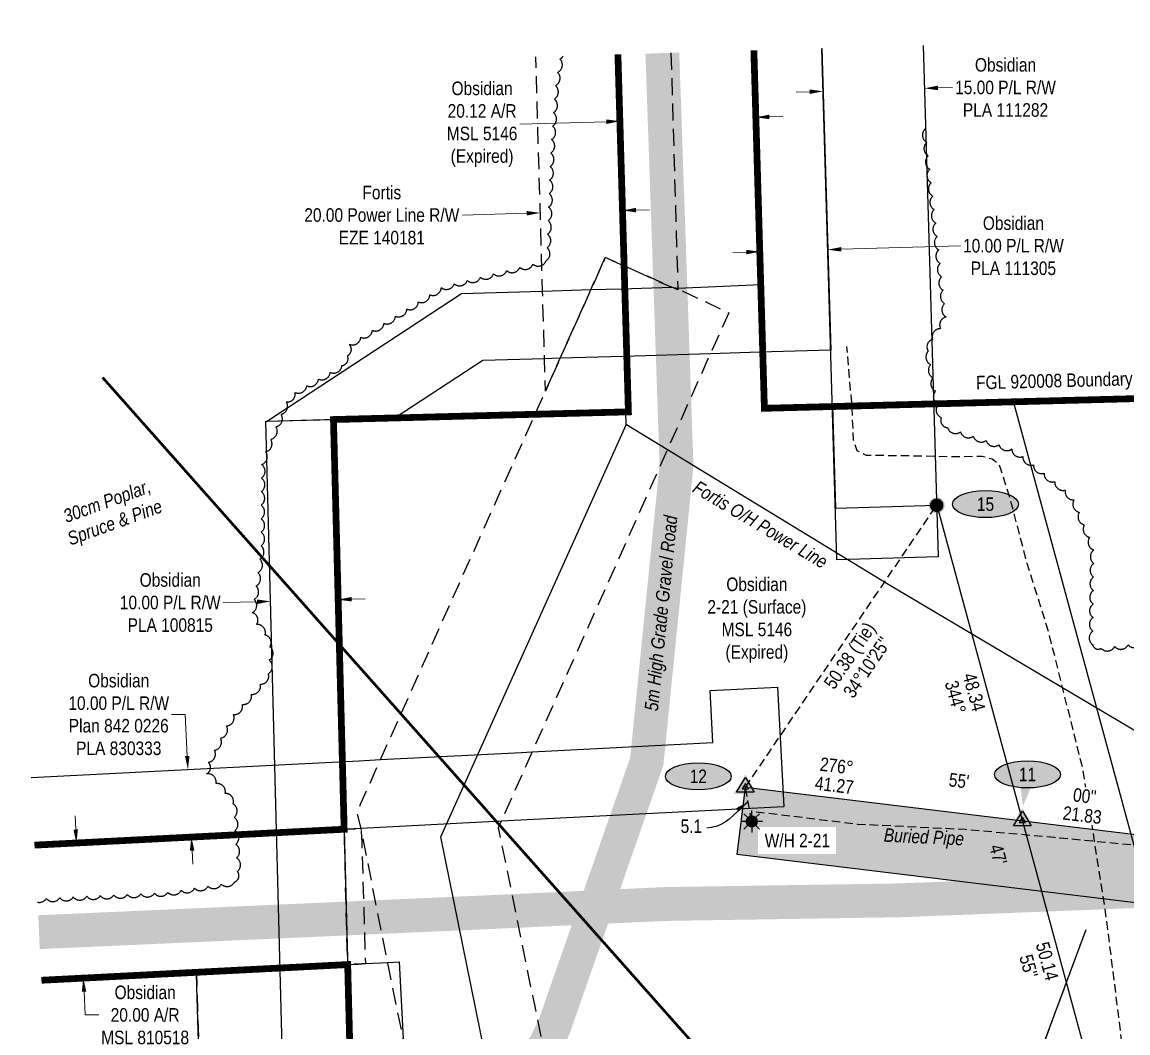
# Model space of a CAD drawing. Extents: x 628185 to 636081, y 5831999 to 5837154.
# Drawn here: x 634378 to 635196, y 5832540 to 5833287 of the extents above; entities that cross this region are included whole.
import ezdxf
from ezdxf.enums import TextEntityAlignment as Align

# ---------------------------------------------------------------- set-up
doc = ezdxf.new("R2010")
doc.units = 0
doc.header["$LTSCALE"] = 5
doc.header["$PDSIZE"] = 0.5
for name, pattern in [('0', [1, 1, 0]), ('CENTERLINEX3', [5, 2.5, -1, 0.5, -1]), ('DASHDOT2', [12.7, 6.35, -3.175, 0, -3.175]), ('foc-ACCESSROAD', [3.75, 2.5, -1.25]), ('foc-FLOWLINE', [3.75, 2.5, -1.25]), ('foc-TIELINE', [1.875, 1.25, -0.625]), ('foc-TOPO-ephemeral', [6.25, 3.125, -0.625, 0.625, -0.625, 0.625, -0.625]), ('UG_PIPE', [1.875, 1.25, -0.625])]:
    doc.linetypes.add(name, pattern=pattern)
doc.layers.get('Defpoints').update_dxf_attribs({"color": 9})
doc.layers.add('AS-FMA-T', color=7, linetype='Continuous', true_color=0x00b386)
for name, color, linetype in [('AS-PIPE-UG', 44, 'UG_PIPE'), ('AS-PIPE-UG-T', 44, 'Continuous'), ('AS-POWER', 104, 'foc-POWER'), ('AS-POWER-T', 104, 'Continuous'), ('AS-ROADS', 254, 'Continuous'), ('AS-WILDLIFE', 131, 'DASHDOT2'), ('C-AR', 13, 'foc-ACCESSROAD'), ('C-RW', 13, 'Continuous'), ('C-WS-S', 8, 'Continuous'), ('F-EZE', 190, 'foc-FLOWLINE'), ('F-RW', 190, 'Continuous'), ('L-BD', 7, 'Continuous'), ('L-BD1', 253, 'Continuous'), ('L-MON', 1, 'Continuous'), ('L-TIE', 7, 'foc-TIELINE'), ('P-ELEVATION', 7, 'Continuous'), ('P-PROPOSED', 10, 'Continuous'), ('P-PROPOSED-H', 21, 'Continuous'), ('P-STATION', 7, 'Continuous'), ('T-BUSH', 110, '0'), ('T-BUSH-T', 110, 'Continuous'), ('T-DRAW', 143, 'foc-TOPO-ephemeral'), ('T-TIE', 201, 'foc-TIELINE')]:
    doc.layers.add(name, color=color, linetype=linetype)
doc.layers.add('AS-TRAPPER BOUNDARY', color=7, linetype='CENTERLINEX3', true_color=0xb85c00, transparency=0.6)
for name, color, linetype, lineweight in [('C-AR-T', 13, 'Continuous', 9), ('C-RW-T', 13, 'Continuous', 9), ('C-WS-T', 13, 'Continuous', 9), ('F-EZE-T', 190, 'Continuous', 9), ('T-TEXT', 48, 'Continuous', 18), ('T-TIE-T', 201, 'Continuous', 18)]:
    doc.layers.add(name, color=color, linetype=linetype, lineweight=lineweight)
doc.styles.add('80', font='ARIALN.TTF', dxfattribs={"height": 10})
doc.styles.add('80CG', font='ARIALN.TTF', dxfattribs={"height": 10})
doc.styles.add('80L', font='ARIALN.TTF', dxfattribs={"height": 10})
doc.styles.add('80LS', font='ARIALNI.TTF', dxfattribs={"height": 10})
doc.styles.add('foc-LtypeFont', font='ARIALN.TTF', dxfattribs={"height": 7.35})
doc.linetypes.add('foc-POWER', pattern='A,6,-1,["P",foc-LtypeFont,S=0.2,R=0,X=-0.625,Y=-0.75],-1.24,4', length=12.24)
doc.linetypes.add('foc-TOPO-flowdirection-NOLINE', pattern='A,0,[">",foc-LtypeFont,S=0.3,R=0,X=0,Y=-0.945],-20,[">",foc-LtypeFont,S=0.3,R=0,X=0,Y=-0.945],0', length=20)
doc.dimstyles.new('Compass 5 000', dxfattribs={"dimscale": 5, "dimtxt": 9, "dimasz": 2, "dimexe": 0.2, "dimexo": 0.0625, "dimgap": 0.5, "dimtad": 0, "dimtih": 1, "dimtoh": 1, "dimzin": 0, "dimdsep": 46, "dimtxsty": '80CG', "dimcen": 0.1, "dimse1": 1, "dimse2": 1, "dimclrd": 256, "dimclrt": 256, "dimaunit": 1, "dimadec": 4, "dimazin": 0, "dimtfac": 0.06, "dimtofl": 0, "dimtmove": 0, "dimatfit": 1, "dimfxl": 0.2, "dimtolj": 1, "dimtzin": 0, "dimlwd": -1, "dimarcsym": 0})

# ---------------------------------------------------------------- blocks, each defined once
blk = doc.blocks.new('GAS')
h = blk.add_hatch(color=255)
h.dxf.hatch_style = 1
edge = h.paths.add_edge_path()
edge.add_arc((0, 0), 0.9, 0, 360)
for p, q in [((-0.81, 0), (-1.62, 0)), ((-0.57, 0.57), (-1.14, 1.14)), ((0, 0.81), (0, 1.62)), ((0.57, 0.57), (1.14, 1.14)), ((1.62, 0), (0.81, 0)), ((-0.57, -0.57), (-1.14, -1.14)), ((0, -0.81), (0, -1.62)), ((1.14, -1.14), (0.57, -0.57))]:
    blk.add_line(p, q)
blk.add_circle((0, 0), 0.8)
blk = doc.blocks.new('*D447')
at = {"layer": 'C-RW-T', "transparency": 16777216}
for p, q in [((635055.24, 5833238.41), (635066.07, 5833238.72)), ((634960.31, 5833235.62), (634950.31, 5833235.32))]:
    blk.add_line(p, q, dxfattribs=at)
for points in [[(634960.26, 5833237.28), (634960.35, 5833233.95), (634970.3, 5833235.91)], [(635055.19, 5833240.07), (635055.29, 5833236.74), (635045.24, 5833238.11)]]:
    blk.add_solid(points, dxfattribs=at)
at = {"layer": 'Defpoints', "color": 0, "transparency": 16777216}
for p in [(635045.24, 5833238.11), (634970.65, 5833223.96), (635045.59, 5833226.16)]:
    blk.add_point(p, dxfattribs=at)
at = {"layer": 'C-RW-T', "transparency": 16777216, "insert": (635105.15, 5833238.72), "char_height": 10, "attachment_point": 5, "style": '80CG'}
blk.add_mtext('\\A1;Obsidian\\P15.00 P/L R/W\\PPLA 111282', dxfattribs=at)
blk = doc.blocks.new('*D448')
at = {"layer": 'C-RW-T', "transparency": 16777216}
for p, q in [((634983.74, 5833119.16), (635071.91, 5833121.75)), ((634913.48, 5833117.09), (634903.49, 5833116.8))]:
    blk.add_line(p, q, dxfattribs=at)
for points in [[(634913.43, 5833118.76), (634913.53, 5833115.43), (634923.48, 5833117.38)], [(634983.69, 5833120.82), (634983.79, 5833117.49), (634973.74, 5833118.86)]]:
    blk.add_solid(points, dxfattribs=at)
at = {"layer": 'Defpoints', "color": 0, "transparency": 16777216}
for p in [(634923.46, 5833118.21), (634973.72, 5833119.68), (634973.74, 5833118.86)]:
    blk.add_point(p, dxfattribs=at)
at = {"layer": 'C-RW-T', "transparency": 16777216, "insert": (635110.99, 5833121.75), "char_height": 10, "attachment_point": 5, "style": '80CG'}
blk.add_mtext('\\A1;Obsidian\\P10.00 P/L R/W\\PPLA 111305', dxfattribs=at)
blk = doc.blocks.new('*D449')
at = {"layer": 'C-AR-T', "transparency": 16777216}
for p, q in [((634810.04, 5833213.46), (634746.07, 5833211.58)), ((634930.56, 5833217), (634940.55, 5833217.29))]:
    blk.add_line(p, q, dxfattribs=at)
for points in [[(634809.99, 5833215.13), (634810.09, 5833211.79), (634820.04, 5833213.75)], [(634930.51, 5833218.67), (634930.61, 5833215.33), (634920.56, 5833216.71)]]:
    blk.add_solid(points, dxfattribs=at)
at = {"layer": 'Defpoints', "color": 0, "transparency": 16777216}
for p in [(634820, 5833214.98), (634820.04, 5833213.75), (634920.53, 5833217.93)]:
    blk.add_point(p, dxfattribs=at)
at = {"layer": 'C-AR-T', "transparency": 16777216, "insert": (634718.16, 5833211.58), "char_height": 10, "attachment_point": 5, "style": '80CG'}
blk.add_mtext('\\A1;Obsidian\\P20.12 A/R\\PMSL 5146\\P(Expired)', dxfattribs=at)
blk = doc.blocks.new('*D450')
at = {"layer": 'Defpoints', "color": 0, "transparency": 16777216}
for p in [(634761.22, 5833146.07), (634761.3, 5833143.26), (634822.06, 5833145.02)]:
    blk.add_point(p, dxfattribs=at)
at = {"layer": 'F-EZE-T', "transparency": 16777216}
for p, q in [((634831.97, 5833148.12), (634841.97, 5833148.42)), ((634751.22, 5833145.78), (634703.61, 5833144.4))]:
    blk.add_line(p, q, dxfattribs=at)
for points in [[(634751.17, 5833147.45), (634751.27, 5833144.11), (634761.22, 5833146.07)], [(634831.92, 5833149.79), (634832.02, 5833146.46), (634821.98, 5833147.83)]]:
    blk.add_solid(points, dxfattribs=at)
at = {"layer": 'F-EZE-T', "transparency": 16777216, "insert": (634644.02, 5833144.4), "char_height": 10, "attachment_point": 5, "style": '80CG'}
blk.add_mtext('\\A1;Fortis\\P20.00 Power Line R/W\\PEZE 140181', dxfattribs=at)
blk = doc.blocks.new('*D452')
at = {"layer": 'C-RW-T', "transparency": 16777216}
for p, q in [((634621.76, 5832860.53), (634631.75, 5832860.79)), ((634551.8, 5832858.71), (634526.7, 5832858.05))]:
    blk.add_line(p, q, dxfattribs=at)
for points in [[(634551.75, 5832860.37), (634551.84, 5832857.04), (634561.79, 5832858.97)], [(634621.71, 5832862.2), (634621.8, 5832858.86), (634611.76, 5832860.27)]]:
    blk.add_solid(points, dxfattribs=at)
at = {"layer": 'Defpoints', "color": 0, "transparency": 16777216}
for p in [(634561.18, 5832882.61), (634611.14, 5832883.91), (634561.79, 5832858.97)]:
    blk.add_point(p, dxfattribs=at)
at = {"layer": 'C-RW-T', "transparency": 16777216, "insert": (634487.61, 5832858.05), "char_height": 10, "attachment_point": 5, "style": '80CG'}
blk.add_mtext('\\A1;Obsidian\\P10.00 P/L R/W\\PPLA 100815', dxfattribs=at)
blk = doc.blocks.new('*D453')
at = {"layer": 'C-RW-T', "transparency": 16777216}
for p, q in [((634498.62, 5832775.34), (634488.62, 5832775.34)), ((634500.19, 5832744.68), (634498.62, 5832775.34)), ((634503.78, 5832674.78), (634504.29, 5832664.8))]:
    blk.add_line(p, q, dxfattribs=at)
for points in [[(634501.86, 5832744.76), (634498.53, 5832744.59), (634500.7, 5832734.69)], [(634505.44, 5832674.87), (634502.11, 5832674.7), (634503.26, 5832684.77)]]:
    blk.add_solid(points, dxfattribs=at)
at = {"layer": 'Defpoints', "color": 0, "transparency": 16777216}
for p in [(634481.05, 5832733.68), (634500.7, 5832734.69), (634483.61, 5832683.76)]:
    blk.add_point(p, dxfattribs=at)
at = {"layer": 'C-RW-T', "transparency": 16777216, "insert": (634449.53, 5832775.34), "char_height": 10, "attachment_point": 5, "style": '80CG'}
blk.add_mtext('\\A1;\\A1;Obsidian\\P10.00 P/L R/W\\PPlan 842 0226\\PPLA 830333', dxfattribs=at)
blk = doc.blocks.new('*D454')
at = {"layer": 'C-AR-T', "transparency": 16777216}
for p, q in [((634417.72, 5832690.4), (634417.21, 5832700.39)), ((634423.86, 5832570.57), (634424.75, 5832553.3)), ((634424.75, 5832553.3), (634434.75, 5832553.3))]:
    blk.add_line(p, q, dxfattribs=at)
for points in [[(634419.38, 5832690.48), (634416.05, 5832690.31), (634418.23, 5832680.41)], [(634425.53, 5832570.66), (634422.2, 5832570.48), (634423.35, 5832580.56)]]:
    blk.add_solid(points, dxfattribs=at)
at = {"layer": 'Defpoints', "color": 0, "transparency": 16777216}
for p in [(634461.85, 5832682.65), (634466.97, 5832582.79), (634423.35, 5832580.56)]:
    blk.add_point(p, dxfattribs=at)
at = {"layer": 'C-AR-T', "transparency": 16777216, "insert": (634469.05, 5832553.3), "char_height": 10, "attachment_point": 5, "style": '80CG'}
blk.add_mtext('\\A1;Obsidian\\P20.00 A/R\\PMSL 810518', dxfattribs=at)
blk = doc.blocks.new('fdia')
at = {"color": 255, "const_width": 1}
blk.add_lwpolyline([(-0.5, 0, 1), (0.5, 0, 1)], format="xyb", close=True, dxfattribs=at)
blk = doc.blocks.new('Fdiaa')
blk.add_blockref('fdia', (0, 0))
blk = doc.blocks.new('fdib')
at = {"color": 1, "const_width": 1.6}
blk.add_lwpolyline([(-0.4, 0, 1), (0.4, 0, 1)], format="xyb", close=True, dxfattribs=at)
at = {"color": 1}
blk.add_circle((0, 0), 0.8, dxfattribs=at)
blk = doc.blocks.new('Fdibb')
blk.add_blockref('fdib', (0, 0))
blk = doc.blocks.new('fdicc')
for name in ['Fdibb', 'Fdiaa']:
    blk.add_blockref(name, (0, 0))
blk = doc.blocks.new('FDI')
blk.add_blockref('fdicc', (0, 0))
blk = doc.blocks.new('*U474')
at = {"layer": 'P-ELEVATION'}
h = blk.add_hatch(color=111, dxfattribs=at)
h.dxf.hatch_style = 1
edge = h.paths.add_edge_path()
edge.add_ellipse((0, 0), major_axis=(-24.38, 0), ratio=0.410256, start_angle=0, end_angle=360)
at = {"layer": 'P-ELEVATION', "color": 7, "flags": 128}
blk.add_lwpolyline([(0, 0, 12.5, 0, 0), (-3.52, -23.8, 0, 0, 0)], format="xyseb", dxfattribs=at)
at = {"layer": 'P-ELEVATION', "color": 7}
blk.add_ellipse((0, 0), major_axis=(-24.38, 0), ratio=0.410256, dxfattribs=at)
at = {"layer": 'P-ELEVATION', "style": '80'}
blk.add_attdef('ELEVATION', text='', height=10, dxfattribs=at).set_placement((0, 0), align=Align.MIDDLE_CENTER)
blk = doc.blocks.new('*U475')
at = {"layer": 'P-ELEVATION'}
h = blk.add_hatch(color=111, dxfattribs=at)
h.dxf.hatch_style = 1
edge = h.paths.add_edge_path()
edge.add_ellipse((0, 0), major_axis=(-24.38, 0), ratio=0.410256, start_angle=0, end_angle=360)
at = {"layer": 'P-ELEVATION', "color": 7, "flags": 128}
blk.add_lwpolyline([(0, 0, 12.5, 0, 0), (13.96, -0.65, 0, 0, 0)], format="xyseb", dxfattribs=at)
at = {"layer": 'P-ELEVATION', "color": 7}
blk.add_ellipse((0, 0), major_axis=(-24.38, 0), ratio=0.410256, dxfattribs=at)
at = {"layer": 'P-ELEVATION', "style": '80'}
blk.add_attdef('ELEVATION', text='', height=10, dxfattribs=at).set_placement((0, 0), align=Align.MIDDLE_CENTER)
blk = doc.blocks.new('TRIA')
blk.add_hatch(color=255).paths.add_polyline_path([(-0.04, 1.52), (-1.47, -0.87), (1.39, -0.87)])
blk = doc.blocks.new('Hybrid_EC')
at = {"color": 251}
for points in [[(-1.3, -0.74), (0, 1.42), (1.3, -0.74)], [(0.47, -0.26), (0, 0.53), (-0.47, -0.26)]]:
    blk.add_lwpolyline(points, close=True, dxfattribs=at)
at = {"layer": 'Defpoints'}
blk.add_circle((0, 0), 0.05, dxfattribs=at)
at = {"xscale": 1.2, "yscale": 1.2, "zscale": 1.2}
blk.add_blockref('TRIA', (0.05, 0.06), dxfattribs=at)

msp = doc.modelspace()

# ---------------------------------------------------------------- hatches: boundary and pattern name
at = {"layer": 'P-PROPOSED-H'}
h = msp.add_hatch(color=256, dxfattribs=at)
h.dxf.hatch_style = 1
h.paths.add_polyline_path([(635805.016, 5832579.878), (635666.387, 5832646.87), (635223.688, 5832633.583), (634906.841, 5832672.02), (634912.861, 5832721.638), (635225.961, 5832683.656), (635677.118, 5832697.197), (635826.764, 5832624.881)])

# ---------------------------------------------------------------- linework, layer by layer
at = {"layer": 'AS-PIPE-UG', "flags": 128}
for points in [[(635744.915, 5832455.51), (635737.064, 5832459.282), (635654.139, 5832489.982), (635619.839, 5832498.262), (635531.104, 5832503.262), (635337.294, 5832497.737), (635257.359, 5832495.842), (635218.384, 5832496.647), (635194.579, 5832500.792), (635191.739, 5832508.822), (635191.709, 5832527.842), (635188.599, 5832554.257), (635179.439, 5832627.407), (635167.854, 5832701.842), (635162.059, 5832736.392), (635137.214, 5832835.802), (635121.199, 5832886.987), (635108.609, 5832934.697), (635100.689, 5832960.112), (635095.264, 5832963.962), (635087.774, 5832966.137), (635070.279, 5832965.742), (635028.809, 5832966.542), (635002.379, 5832966.792), (634995.584, 5832970.302), (634992.789, 5832977.997), (634991.749, 5833001.827), (634987.954, 5833047.387)], [(634920.855, 5832703.561), (634995.79, 5832694.396), (635075.335, 5832690.586), (635141.205, 5832684.651), (635200.56, 5832678.936), (635269.79, 5832679.501), (635352.36, 5832680.761), (635447.305, 5832682.246), (635522.57, 5832683.136), (635574.505, 5832682.526), (635626.805, 5832680.941), (635663.74, 5832676.751), (635708.49, 5832668.431), (635750.58, 5832654.156), (635793.07, 5832635.441), (635824.796, 5832620.81)]]:
    msp.add_lwpolyline(points, dxfattribs=at)
at = {"layer": 'AS-POWER', "flags": 128}
for points in [[(634562.509, 5832176.925), (634751.934, 5832368.327), (634687.729, 5832684.992), (634824.584, 5832989.427), (634817.828, 5833263.159)], [(634824.879, 5832989.572), (635017.754, 5832872.232), (635296.814, 5832706.557), (635775.884, 5832560.677), (635791.908, 5832552.753)]]:
    msp.add_lwpolyline(points, dxfattribs=at)
at = {"layer": 'AS-ROADS', "const_width": 25, "flags": 128}
for points in [[(634539.974, 5832199.273), (634563.039, 5832222.867), (634676.489, 5832359.492), (634771.084, 5832543.607), (634839.959, 5832740.747), (634861.914, 5832959.407), (634851.45, 5833264.147)], [(635809.009, 5832588.14), (635711.159, 5832626.402), (635560.959, 5832649.662), (635419.114, 5832651.412), (635230.944, 5832645.987), (635026.869, 5832638.032), (634853.709, 5832635.327), (634726.689, 5832629.442), (634390.597, 5832614.503)]]:
    msp.add_lwpolyline(points, dxfattribs=at)
at = {"layer": 'AS-TRAPPER BOUNDARY', "color": 114, "true_color": 0x008f47, "const_width": 4.998, "flags": 128}
for points in [[(634818.587, 5833263.181), (634826.347, 5832999.027), (634608.292, 5832993.345), (634616.182, 5832690.547), (634612.235, 5832690.363), (634578.955, 5832688.656), (634387.298, 5832678.829)], [(635826.764, 5832624.881), (635677.118, 5832697.197), (635225.961, 5832683.656), (635217.479, 5833009.217), (634926.88, 5833001.646), (634919.109, 5833266.135)], [(634392.42, 5832578.962), (634433.431, 5832581.066), (634506.992, 5832584.838), (634581.955, 5832588.683), (634618.786, 5832590.571), (634624.164, 5832384.159), (635233.35, 5832400.031), (635229.929, 5832531.358), (635644.41, 5832543.799), (635760.476, 5832487.71)]]:
    msp.add_lwpolyline(points, dxfattribs=at)
at = {"layer": 'AS-WILDLIFE', "const_width": 2, "flags": 128}
msp.add_lwpolyline([(634437.562, 5833024.448), (634761.79, 5832659.065), (634922.729, 5832477.697), (635176.235, 5832192.011)], dxfattribs=at)
at = {"layer": 'C-AR', "flags": 128}
for points in [[(634919.109, 5833266.135), (634925.662, 5833043.091), (634926.88, 5833001.646), (635217.479, 5833009.217), (635233.35, 5832400.031), (634624.164, 5832384.159), (634608.292, 5832993.345), (634826.347, 5832999.027), (634818.587, 5833263.181)], [(634387.298, 5832678.826), (634578.955, 5832688.652), (634612.235, 5832690.359), (634628.772, 5832691.146), (634629.217, 5832680.872), (634631.903, 5832591.242), (634626.623, 5832590.972), (634581.954, 5832588.687), (634506.992, 5832584.846), (634433.431, 5832581.074), (634392.419, 5832578.969)], [(634392.419, 5832578.966), (634433.431, 5832581.07), (634506.992, 5832584.842), (634507.322, 5832573.986), (634509.244, 5832509.895), (634510.006, 5832484.514), (634511.498, 5832434.779), (634512.719, 5832394.041), (634503.09, 5832384.329), (634428.852, 5832309.467)]]:
    msp.add_lwpolyline(points, dxfattribs=at)
at = {"layer": 'C-RW'}
for points in [[(635044.312, 5833269.813), (635055.414, 5832891.962), (634980.471, 5832889.76), (634969.37, 5833267.612)], [(634969.37, 5833267.612), (634975.923, 5833044.592), (634923.297, 5833043.021), (634886.932, 5833041.932), (634822.76, 5833040.012), (634775.889, 5833038.609), (634764.347, 5833038.263), (634718.604, 5833036.967), (634653.921, 5832994.534), (634558.754, 5832991.882), (634702.951, 5833086.476), (634762.895, 5833088.273), (634798.608, 5833089.341), (634821.26, 5833090.02), (634858.359, 5833091.133), (634862.866, 5833090.383), (634924.193, 5833093.099), (634919.109, 5833266.135)], [(634482.14, 5832256.623), (634575.046, 5832350.312), (634558.326, 5832992.044), (634608.292, 5832993.345), (634625.574, 5832330.034), (634537.982, 5832241.39), (634517.937, 5832221.125)], [(634384.738, 5832728.745), (634577.459, 5832738.628), (634627.409, 5832741.19), (634635.137, 5832741.588), (634643.056, 5832741.992), (634747.31, 5832747.339), (634755.186, 5832747.741), (634888.739, 5832754.594), (634886.759, 5832793.122), (634936.677, 5832795.687), (634941.221, 5832707.237), (634732.247, 5832696.515), (634628.772, 5832691.146), (634612.235, 5832690.359), (634578.955, 5832688.652), (634387.298, 5832678.826)]]:
    msp.add_lwpolyline(points, dxfattribs=at)
at = {"layer": 'C-RW', "flags": 128}
msp.add_lwpolyline([(635760.476, 5832487.71), (635644.41, 5832543.799), (635240.212, 5832531.667), (635111.158, 5833006.632), (634977.153, 5833002.714), (634979.355, 5832927.772), (635054.297, 5832929.963), (635183.364, 5832454.952), (635628.314, 5832468.307), (635727.854, 5832420.204)], dxfattribs=at)
at = {"layer": 'F-EZE', "flags": 128}
for points in [[(634857.81, 5833264.334), (634862.838, 5833091.266), (634862.902, 5833089.096), (634858.359, 5833091.133), (634820.721, 5833107.986), (634809.257, 5833113.121), (634798.608, 5833089.341), (634775.889, 5833038.609), (634765.041, 5833014.385), (634764.347, 5833038.263), (634762.895, 5833088.273), (634757.866, 5833261.398)], [(634517.92, 5832221.142), (634537.97, 5832241.422), (634630.666, 5832335.184), (634639.37, 5832343.984), (634681.842, 5832389.172), (634688.312, 5832396.028), (634659.845, 5832535.838), (634648.39, 5832592.088), (634628.666, 5832691.158), (634625.742, 5832703.33), (634628.368, 5832709.194), (634643.054, 5832741.996), (634759.206, 5833001.357), (634765.041, 5833014.385), (634775.889, 5833038.609), (634798.608, 5833089.341), (634809.257, 5833113.121), (634820.721, 5833107.986), (634858.359, 5833091.133), (634862.879, 5833089.895), (634900.509, 5833072.256), (634886.932, 5833041.932), (634755.186, 5832747.741), (634732.247, 5832696.515), (634730.129, 5832691.788), (634791.082, 5832392.446), (634796.942, 5832363.65), (634587.93, 5832151.717)]]:
    msp.add_lwpolyline(points, dxfattribs=at)
at = {"layer": 'F-RW'}
msp.add_lwpolyline([(634428.851, 5832309.467), (634512.719, 5832394.041), (634511.498, 5832434.779), (634509.244, 5832509.895), (634507.322, 5832573.986), (634506.992, 5832584.846), (634581.954, 5832588.687), (634626.623, 5832590.972), (634631.903, 5832591.242), (634648.39, 5832592.088), (634656.938, 5832592.526), (634659.845, 5832535.838), (634664.623, 5832442.634), (634657.013, 5832442.241), (634636.405, 5832441.182), (634586.462, 5832438.621), (634586.79, 5832427.723), (634588.701, 5832364.083), (634482.14, 5832256.623)], dxfattribs=at)
at = {"layer": 'L-TIE', "flags": 128}
msp.add_lwpolyline([(634912.861, 5832721.638), (635054.297, 5832929.963)], dxfattribs=at)
at = {"layer": 'P-PROPOSED'}
msp.add_lwpolyline([(635805.016, 5832579.878), (635666.387, 5832646.87), (635223.688, 5832633.583), (634906.841, 5832672.02), (634912.861, 5832721.638), (635225.961, 5832683.656), (635677.118, 5832697.197), (635826.764, 5832624.881)], dxfattribs=at)
at = {"layer": 'T-BUSH', "flags": 128}
for points in [[(634389.461, 5832636.65, 0.3192289), (634395.978, 5832639.393, 0.5205671), (634405.959, 5832639.957, 0.5205671), (634415.94, 5832640.521, 0.5205671), (634425.92, 5832641.085, 0.5205671), (634435.907, 5832641.533, 0.5205671), (634445.894, 5832641.973, 0.5205671), (634455.881, 5832642.413, 0.5205671), (634465.868, 5832642.853, 0.5205671), (634475.855, 5832643.293, 0.5205671), (634485.824, 5832643.913, 0.5205671), (634495.701, 5832645.455, 0.5205671), (634505.577, 5832646.997, 0.5205671), (634515.454, 5832648.539, 0.5205671), (634525.331, 5832650.081, 0.5205671), (634535.208, 5832651.623, 0.5205671), (634537.27, 5832659.439, 0.5205671), (634536.641, 5832669.416, 0.5205671), (634536.011, 5832679.393, 0.5205671), (634535.382, 5832689.37, 0.5205671), (634534.752, 5832699.346, 0.5205671), (634534.123, 5832709.323, 0.5205671), (634528.276, 5832717.029, 0.5205671), (634521.402, 5832724.287, 0.5205671), (634514.528, 5832731.545, 0.5205671), (634515.796, 5832740.011, 0.5205671), (634520.268, 5832748.951, 0.5205671), (634524.74, 5832757.892, 0.5205671), (634529.212, 5832766.832, 0.5205671), (634534.268, 5832775.376, 0.5205671), (634540.927, 5832782.832, 0.5205671), (634547.586, 5832790.288, 0.5205671), (634554.246, 5832797.743, 0.5205671), (634560.182, 5832805.499, 0.5205671), (634560.754, 5832815.479, 0.5205671), (634561.326, 5832825.459, 0.5205671), (634557.744, 5832834.116, 0.5205671), (634551.506, 5832841.928, 0.5205671), (634548.216, 5832850.543, 0.5205671), (634549.626, 5832860.439, 0.5205671), (634551.036, 5832870.336, 0.5205671), (634552.446, 5832880.232, 0.5205671), (634553.857, 5832890.129, 0.5205671), (634554.761, 5832900.062, 0.5205671), (634554.777, 5832910.058, 0.5205671), (634554.793, 5832920.055, 0.5205671), (634554.809, 5832930.052, 0.5205671), (634554.906, 5832940.048, 0.5205671), (634555.051, 5832950.043, 0.5205671), (634555.195, 5832960.039, 0.5205671), (634558.062, 5832969.47, 0.5205671), (634561.905, 5832978.698, 0.5205671), (634565.748, 5832987.926, 0.5205671), (634569.592, 5832997.155, 0.5205671), (634573.435, 5833006.383, 0.5205671), (634579.855, 5833013.34, 0.5205671), (634588.528, 5833018.311, 0.5205671), (634597.201, 5833023.283, 0.5205671), (634605.873, 5833028.254, 0.5205671), (634614.546, 5833033.226, 0.5205671), (634618.559, 5833040.428, 0.5205671), (634619.888, 5833048.952, 0.5205671), (634628.453, 5833054.107, 0.5205671), (634637.018, 5833059.262, 0.5205671), (634645.582, 5833064.418, 0.5205671), (634654.073, 5833069.694, 0.5205671), (634662.564, 5833074.97, 0.5205671), (634671.054, 5833080.246, 0.5205671), (634679.545, 5833085.522, 0.5205671), (634688.036, 5833090.799, 0.5205671), (634697.55, 5833093.658, 0.5205671), (634707.248, 5833096.083, 0.5205671), (634716.946, 5833098.508, 0.5205671), (634726.644, 5833100.933, 0.5205671), (634736.342, 5833103.359, 0.5205671), (634746.04, 5833105.784, 0.5205671), (634755.738, 5833108.209, 0.5205671), (634765.436, 5833110.634, 0.5205671), (634766.174, 5833120.336, 0.5205671), (634766.559, 5833130.326, 0.5205671), (634766.944, 5833140.315, 0.5205671), (634767.329, 5833150.304, 0.5205671), (634767.714, 5833160.293, 0.5205671), (634768.099, 5833170.282, 0.5205671), (634768.484, 5833180.272, 0.5205671), (634768.924, 5833190.258, 0.5205671), (634769.589, 5833200.232, 0.5205671), (634770.254, 5833210.207, 0.5205671), (634770.92, 5833220.181, 0.5205671), (634771.585, 5833230.156, 0.5205671), (634772.331, 5833240.12, 0.5205671), (634774.024, 5833249.973, 0.5205671), (634775.717, 5833259.825, 0.138179), (634778.215, 5833261.995, 0.138179)], [(635045.829, 5833208.133, 0.520567), (635046.931, 5833198.197, 0.5205671), (635048.032, 5833188.261, 0.5205671), (635049.133, 5833178.325, 0.5205671), (635050.234, 5833168.389, 0.5205671), (635051.335, 5833158.454, 0.5205671), (635052.436, 5833148.518, 0.5205671), (635053.537, 5833138.582, 0.5205671), (635054.638, 5833128.646, 0.5205671), (635055.739, 5833118.711, 0.5205671), (635056.841, 5833108.775, 0.5205671), (635057.942, 5833098.839, 0.5205671), (635059.043, 5833088.903, 0.5205671), (635060.144, 5833078.967, 0.5205671), (635061.245, 5833069.032, 0.5205671), (635057.208, 5833060.503, 0.5205671), (635051.199, 5833052.514, 0.5205671), (635048.048, 5833043.852, 0.5205671), (635049.858, 5833034.02, 0.5205671), (635051.668, 5833024.189, 0.5205671), (635053.478, 5833014.358, 0.5205671), (635055.422, 5833004.554, 0.5205671), (635057.635, 5832994.805, 0.5205671), (635062.37, 5832987.343, 0.5205671), (635071.855, 5832984.185, 0.5205671), (635081.339, 5832981.026, 0.5205671), (635090.824, 5832977.868, 0.5205671), (635100.308, 5832974.71, 0.5205671), (635109.793, 5832971.552, 0.5205671), (635117.981, 5832965.99, 0.5205671), (635125.831, 5832959.8, 0.5205671), (635133.681, 5832953.611, 0.5205671), (635141.531, 5832947.421, 0.5205671), (635149.381, 5832941.231, 0.5205671), (635155.896, 5832934.033, 0.5205671), (635159.706, 5832924.791, 0.5205671), (635163.516, 5832915.549, 0.5205671), (635167.326, 5832906.307, 0.5205671), (635170.54, 5832896.951, 0.5205671), (635170.4, 5832886.955, 0.5205671), (635170.26, 5832876.96, 0.5205671), (635170.12, 5832866.964, 0.5205671), (635169.98, 5832856.969, 0.5205671), (635169.84, 5832846.973, 0.5205671), (635169.7, 5832836.977, 0.5205671), (635169.56, 5832826.982, 0.5205671), (635175.925, 5832824.263, 0.5205671), (635185.842, 5832825.519, 0.5205671), (635195.76, 5832826.775, 0.5205671), (635205.677, 5832828.031, 0.5205671), (635213.803, 5832825.114, 0.5205671), (635219.719, 5832817.057, 0.5205671), (635225.636, 5832809, 0.5205671), (635231.553, 5832800.942, 0.5205671), (635237.47, 5832792.885, 0.5205671), (635243.387, 5832784.827, 0.5205671), (635249.304, 5832776.77, 0.5205671), (635257.769, 5832772.303, 0.5205671), (635267.328, 5832769.379, 0.5205671), (635276.888, 5832766.455, 0.5205671), (635286.447, 5832763.53, 0.5205671), (635296.006, 5832760.606, 0.5205671), (635305.566, 5832757.682, 0.5205671), (635315.125, 5832754.757, 0.5205671), (635324.684, 5832751.833, 0.5205671), (635334.244, 5832748.909, 0.5205671), (635343.803, 5832745.984, 0.5205671), (635353.362, 5832743.06, 0.5205671), (635359.499, 5832735.524, 0.5205671), (635365.066, 5832727.222, 0.5205671), (635370.634, 5832718.919, 0.5205671), (635378.146, 5832714.041, 0.5205671), (635388.129, 5832713.513, 0.5205671), (635398.111, 5832712.986, 0.5205671), (635408.094, 5832712.459, 0.5205671), (635418.077, 5832711.931, 0.5205671), (635428.059, 5832711.404, 0.5205671), (635438.042, 5832710.877, 0.5205671), (635448.025, 5832710.349, 0.5205671), (635458.007, 5832709.822, 0.5205671), (635467.99, 5832709.295, 0.5205671), (635477.973, 5832708.768, 0.5205671), (635487.955, 5832708.24, 0.5205671), (635497.938, 5832707.713, 0.5205671), (635503.745, 5832700.109, 0.5205671), (635509.033, 5832691.626, 0.5205671), (635514.647, 5832683.684, 0.5205671), (635524.618, 5832682.967, 0.5205671), (635534.589, 5832682.251, 0.5205671), (635544.56, 5832681.534, 0.5205671), (635554.531, 5832680.818, 0.5205671), (635564.502, 5832680.101, 0.5205671), (635574.473, 5832679.385, 0.5205671), (635584.443, 5832678.668, 0.5205671), (635594.414, 5832677.951, 0.5205671), (635604.369, 5832677.085, 0.5205671), (635614.267, 5832675.68, 0.5205671), (635624.164, 5832674.275, 0.5205671), (635634.061, 5832672.87, 0.5205671), (635643.959, 5832671.465, 0.5205671), (635653.856, 5832670.06, 0.5205671), (635663.754, 5832668.655, 0.5205671), (635673.644, 5832667.211, 0.5205671), (635683.42, 5832665.125, 0.5205671), (635693.197, 5832663.038, 0.5205671), (635702.973, 5832660.951, 0.5205671), (635712.75, 5832658.865, 0.5205671), (635722.526, 5832656.778, 0.5205671), (635732.302, 5832654.692, 0.5205671), (635741.649, 5832651.207, 0.5205671), (635750.91, 5832647.443, 0.5205671), (635760.171, 5832643.68, 0.5205671), (635769.432, 5832639.916, 0.5205671), (635778.693, 5832636.153, 0.5205671), (635787.954, 5832632.389, 0.5205671), (635797.047, 5832628.262, 0.5205671), (635805.897, 5832623.614, 0.5205671), (635814.748, 5832618.967, 0.4030605), (635821.343, 5832613.664, 0.4030605)]]:
    msp.add_lwpolyline(points, format="xyb", dxfattribs=at)
at = {"layer": 'T-DRAW', "flags": 128}
msp.add_lwpolyline([(635110.419, 5832470.137), (635164.744, 5832616.447)], dxfattribs=at)
at = {"layer": 'T-DRAW', "linetype": 'foc-TOPO-flowdirection-NOLINE', "flags": 128}
msp.add_lwpolyline([(635110.419, 5832470.137), (635164.744, 5832616.447)], dxfattribs=at)
at = {"layer": 'T-TIE', "flags": 128}
msp.add_lwpolyline([(634917.499, 5832696.332), (634912.861, 5832721.638)], dxfattribs=at)

# ---------------------------------------------------------------- block references
at = {"layer": 'L-MON'}
for name, p, xscale, yscale, zscale in [('FDI', (635054.297, 5832929.963), 4.998267050000045, 4.998267050000045, 4.998267050000045), ('Hybrid_EC', (634912.861, 5832721.638), 4.998267050000021, 4.998267050000021, 4.998267050000021), ('Hybrid_EC', (635117.652, 5832696.795), 4.998267050000021, 4.998267050000021, 4.998267050000021)]:
    msp.add_blockref(name, p, dxfattribs=dict(at, xscale=xscale, yscale=yscale, zscale=zscale))
at = {"layer": 'P-STATION', "xscale": 0.999964169549351, "yscale": 0.999964169549351, "zscale": 0.999964169549351}
for p, values in [((635090.367, 5832930.831), {'ELEVATION': '15'}), ((634878.025, 5832729.659), {'ELEVATION': '12'})]:
    msp.add_blockref('*U475', p, dxfattribs=at).add_auto_attribs(values)

# ---------------------------------------------------------------- texts
at = {"layer": 'AS-FMA-T', "style": '80L'}
msp.add_text('FGL 920008 Boundary', height=9.99076, rotation=1.492445, dxfattribs=at).set_placement((635083.482, 5833015.594))
at = {"layer": 'AS-PIPE-UG-T', "insert": (635015.222, 5832691.389), "char_height": 9.99673, "attachment_point": 1, "rotation": 357.257776, "style": '80L'}
msp.add_mtext_dynamic_manual_height_columns('\\pi0.29888;{\\fArial Narrow|b0|i1|c0|p34;Buried Pipe}', width=59.01655, gutter_width=49.984, heights=[0], dxfattribs=at)
at = {"layer": 'L-BD', "style": '80L'}
for s, height, rotation, p in [('50.38 (Tie)', 9.99653, 55.8265, (634990.9, 5832818.256)), ("34°10'25''", 9.9965, 55.8265, (635002.685, 5832810.255)), ('48.34', 9.9966, 285.201, (635081.95, 5832791.916)), ('344°', 9.9966, 285.201, (635068.203, 5832788.181)), ("47'", 9.9966, 285.201, (635099.797, 5832671.906)), ('50.14', 9.9966, 285.201, (635135.986, 5832593.045)), ("55''", 9.9966, 285.201, (635122.239, 5832589.31))]:
    msp.add_text(s, height=height, rotation=rotation, dxfattribs=at).set_placement(p, align=Align.MIDDLE)
at = {"layer": 'L-BD1', "style": '80L'}
for s, p in [('276°', (634980.349, 5832737.367)), ('41.27', (634978.633, 5832723.226)), ("55'", (635070.757, 5832726.4))]:
    msp.add_text(s, height=9.9965, rotation=353.0832, dxfattribs=at).set_placement(p, align=Align.MIDDLE)
at = {"layer": 'T-BUSH-T', "insert": (634439.151, 5832937.772), "char_height": 10, "width": 73.04679, "attachment_point": 2, "rotation": 20, "style": '80LS'}
msp.add_mtext('30cm Poplar,\\PSpruce & Pine', dxfattribs=at)
at = {"layer": 'T-TEXT', "insert": (634845.43, 5832850.762), "char_height": 9.9966, "width": 145.78716, "attachment_point": 2, "rotation": 84.266318, "style": '80LS'}
msp.add_mtext('5m High Grade Gravel Road', dxfattribs=at)
at = {"layer": 'T-TIE-T', "style": '80L'}
msp.add_text('5.1', height=9.9966, dxfattribs=at).set_placement((634872.909, 5832692.779), align=Align.MIDDLE)

# ---------------------------------------------------------------- dimensions: what is measured, and where the dimension line sits
at = {"layer": 'C-AR-T'}
for base, p1, p2, angle, text, picture, middle in [((634820.039, 5833213.753), (634920.525, 5833217.932), (634820.003, 5833214.979), 181.682866, 'Obsidian\\P20.12 A/R\\PMSL 5146\\P(Expired)', '*D449', (634718.161, 5833211.58)), ((634423.351, 5832580.557), (634461.849, 5832682.648), (634466.969, 5832582.793), 272.935208, 'Obsidian\\P20.00 A/R\\PMSL 810518', '*D454', (634469.045, 5832553.302))]:
    dim = msp.add_linear_dim(base=base, p1=p1, p2=p2, angle=angle, text=text, dimstyle='Compass 5 000', dxfattribs=at)
    dim.commit()
    dim.dimension.update_dxf_attribs({"geometry": picture, "text_midpoint": middle, "dimtype": 161})
at = {"layer": 'C-RW-T'}
for base, p1, p2, angle, text, picture, middle in [((635045.244, 5833238.113), (634970.653, 5833223.962), (635045.595, 5833226.163), 1.682866, 'Obsidian\\P15.00 P/L R/W\\PPLA 111282', '*D447', (635105.153, 5833238.725)), ((634973.74, 5833118.861), (634923.455, 5833118.206), (634973.716, 5833119.683), 1.682866, 'Obsidian\\P10.00 P/L R/W\\PPLA 111305', '*D448', (635110.993, 5833121.746)), ((634561.794, 5832858.969), (634611.144, 5832883.914), (634561.178, 5832882.613), 181.492445, 'Obsidian\\P10.00 P/L R/W\\PPLA 100815', '*D452', (634487.611, 5832858.054)), ((634500.705, 5832734.692), (634483.607, 5832683.764), (634481.047, 5832733.684), 92.935707, '\\A1;Obsidian\\P10.00 P/L R/W\\PPlan 842 0226\\PPLA 830333', '*D453', (634449.534, 5832775.338))]:
    dim = msp.add_linear_dim(base=base, p1=p1, p2=p2, angle=angle, text=text, dimstyle='Compass 5 000', dxfattribs=at)
    dim.commit()
    dim.dimension.update_dxf_attribs({"geometry": picture, "text_midpoint": middle, "dimtype": 161})
at = {"layer": 'F-EZE-T'}
dim = msp.add_linear_dim(base=(634761.216, 5833146.069), p1=(634822.058, 5833145.024), p2=(634761.298, 5833143.259), angle=181.663979, text='Fortis\\P20.00 Power Line R/W\\PEZE 140181', dimstyle='Compass 5 000', dxfattribs=at)
dim.commit()
dim.dimension.update_dxf_attribs({"geometry": '*D450', "text_midpoint": (634644.017, 5833144.396), "dimtype": 161})

# ---------------------------------------------------------------- leaders
at = {"layer": 'T-TIE-T', "path_type": 1}
msp.add_leader([(634914.837, 5832710.854), (634891.341, 5832692.692), (634884.209, 5832691.355)], dimstyle='Compass 5 000', override={"dimgap": 0.5, "dimtad": 0}, dxfattribs=at)

# ---------------------------------------------------------------- next in the draw order: texts
at = {"layer": 'C-WS-T', "insert": (634921.326, 5832845.075), "char_height": 9.9966, "attachment_point": 5, "style": '80CG', "bg_fill": 2}
msp.add_mtext('\\A1;Obsidian\\P2-21 (Surface)\\PMSL 5146\\P(Expired)', dxfattribs=at)
at = {"layer": 'C-WS-T', "insert": (634927.108, 5832687.222), "char_height": 9.9884, "width": 47.81405, "attachment_point": 1, "style": '80L', "bg_fill": 2}
msp.add_mtext('W/H 2-21', dxfattribs=at)
at = {"layer": 'L-BD1', "insert": (635149.789, 5832721.912), "char_height": 9.99653, "width": 28.21437, "attachment_point": 1, "rotation": 353.0832, "line_spacing_factor": 0.855, "style": '80L', "bg_fill": 3, "box_fill_scale": 1.15, "bg_fill_color": 256, "bg_fill_true_color": 256, "bg_fill_transparency": 0}
msp.add_mtext("\\pi6.05404;00'' \\P\\pi0.21023;21.83", dxfattribs=at)

# ---------------------------------------------------------------- next in the draw order: block references
at = {"layer": 'C-WS-S', "xscale": 4.998301600000058, "yscale": 4.998301600000058, "zscale": 4.998301600000058}
msp.add_blockref('GAS', (634917.499, 5832696.332), dxfattribs=at)
at = {"layer": 'P-STATION', "xscale": 0.999964169549351, "yscale": 0.999964169549351, "zscale": 0.999964169549351}
msp.add_blockref('*U474', (635121.429, 5832731.061), dxfattribs=at).add_auto_attribs({'ELEVATION': '11'})

# ---------------------------------------------------------------- next in the draw order: texts
at = {"layer": 'AS-POWER-T', "insert": (634877.78, 5832949.006), "char_height": 9.99241, "attachment_point": 1, "rotation": 329.302839, "style": '80L'}
msp.add_mtext_dynamic_manual_height_columns('\\pi0.32601;{\\fArial Narrow|b0|i1|c0|p34;Fortis O/H Power Line}', width=112.41569, gutter_width=49.979, heights=[0], dxfattribs=at)

doc.saveas('drawing.dxf')
